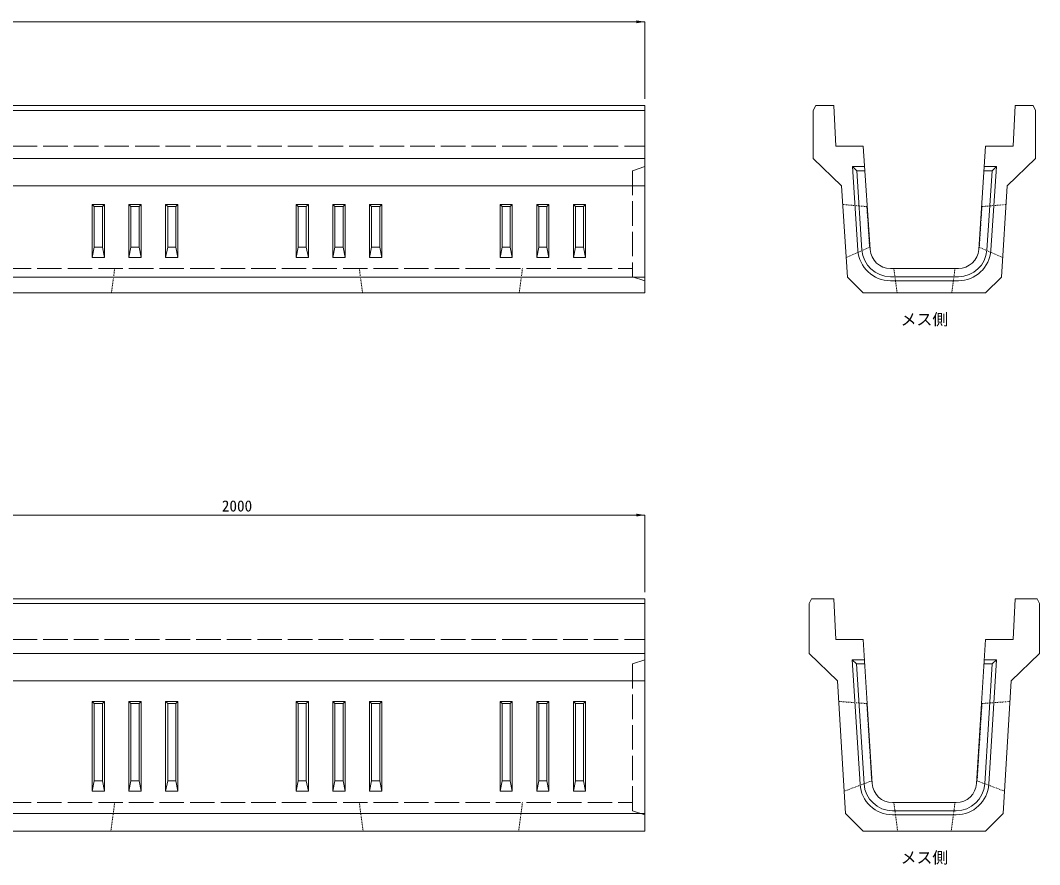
# Model space of a CAD drawing. Units: millimetres at full size, sheet at 1:10. Extents: x 31265 to 41746, y -4627 to -359.
# Drawn here: x 33263 to 35762, y -4546 to -2475 of the extents above; entities that cross this region are included whole.
import ezdxf
from ezdxf.enums import TextEntityAlignment as Align

# ---------------------------------------------------------------- set-up
doc = ezdxf.new("R2010")
doc.units = ezdxf.units.MM
doc.header["$LTSCALE"] = 10
doc.linetypes.add('DASHED', pattern=[7.5, 6, -1.5])
doc.linetypes.add('USER1', pattern=[0.405, 0.225, -0.18])
doc.layers.add('0_2', color=7, linetype='Continuous')
doc.layers.add('寸法線', color=7, linetype='Continuous', lineweight=9)
doc.layers.add('本体', color=2, linetype='Continuous', lineweight=9)
doc.styles.add('ＭＳ ゴシック', font='')
doc.styles.get('ＭＳ ゴシック').set_extended_font_data('MS Gothic')

# ---------------------------------------------------------------- blocks, each defined once
blk = doc.blocks.new('filled_arrow')
at = {"color": 0, "linetype": 'Continuous', "lineweight": -2}
blk.add_solid([(7.5, 1.25), (0, 0), (7.5, -1.25)], dxfattribs=at)

msp = doc.modelspace()

# ---------------------------------------------------------------- linework, layer by layer
at = {"layer": '寸法線'}
for p, q in [((32794.24, -2478.63), (34794.24, -2478.63)), ((34794.24, -2667.86), (34794.24, -2478.63)), ((32794.24, -3688.63), (34794.24, -3688.63)), ((34794.24, -3877.86), (34794.24, -3688.63))]:
    msp.add_line(p, q, dxfattribs=at)
at = {"layer": '本体', "lineweight": 13}
for p, q in [((32794.24, -2683.86), (34794.24, -2683.86)), ((34794.24, -2683.86), (34794.24, -3143.86)), ((35207.5, -2695.86), (35213.5, -2683.86)), ((35207.5, -2813.86), (35207.5, -2695.86)), ((35213.5, -2683.86), (35257.5, -2683.86)), ((35257.5, -2683.86), (35262.5, -2783.86)), ((35702.5, -2683.86), (35697.5, -2783.86)), ((35702.5, -2683.86), (35746.5, -2683.86)), ((35752.5, -2695.86), (35746.5, -2683.86)), ((35752.5, -2813.86), (35752.5, -2695.86)), ((35262.5, -2783.86), (35330, -2783.86)), ((35330, -2783.86), (35346.88, -3037.19)), ((35630, -2783.86), (35613.11, -3037.19)), ((35630, -2783.86), (35697.5, -2783.86)), ((35207.5, -2813.86), (35277, -2880.86)), ((35752.5, -2813.86), (35683, -2880.86)), ((35277, -2880.86), (35291.36, -3105.23)), ((35683, -2880.86), (35668.63, -3105.23)), ((35396.77, -3083.86), (35563.22, -3083.86)), ((35330, -3143.86), (35291.36, -3105.23)), ((35630, -3143.86), (35668.63, -3105.23)), ((32794.24, -3143.86), (34794.24, -3143.86)), ((35330, -3143.86), (35630, -3143.86)), ((32794.24, -3893.86), (34794.24, -3893.86)), ((34794.24, -3893.86), (34794.24, -4463.86)), ((35197.5, -3905.86), (35203.5, -3893.86)), ((35257.5, -3893.86), (35203.5, -3893.86)), ((35257.5, -3893.86), (35262.5, -3993.86)), ((35702.5, -3893.86), (35697.5, -3993.86)), ((35756.5, -3893.86), (35702.5, -3893.86)), ((35762.5, -3905.86), (35756.5, -3893.86)), ((35197.5, -3905.86), (35197.5, -4027.86)), ((35762.5, -3905.86), (35762.5, -4027.86)), ((35330, -3993.86), (35262.5, -3993.86)), ((35330, -3993.86), (35352.07, -4346.98)), ((35630, -3993.86), (35607.93, -4346.98)), ((35697.5, -3993.86), (35630, -3993.86)), ((35197.5, -4027.86), (35267, -4094.86)), ((35762.5, -4027.86), (35693, -4094.86)), ((35267, -4094.86), (35286.6, -4420.46)), ((35693, -4094.86), (35673.39, -4420.46)), ((35558.02, -4393.86), (35401.97, -4393.86)), ((35330, -4463.86), (35286.6, -4420.46)), ((35630, -4463.86), (35673.39, -4420.46)), ((32794.24, -4463.86), (34794.24, -4463.86)), ((35630, -4463.86), (35330, -4463.86))]:
    msp.add_line(p, q, dxfattribs=at)
at = {"layer": '本体'}
for p, q in [((32794.24, -2695.86), (34794.24, -2695.86)), ((32794.24, -2813.86), (34794.24, -2813.86)), ((32794.24, -2880.86), (34794.24, -2880.86)), ((33439.24, -2926.84), (33469.24, -2926.84)), ((33439.24, -3056.85), (33439.24, -2926.84)), ((33444.24, -2931.86), (33464.24, -2931.86)), ((33469.24, -2926.84), (33469.24, -3056.85)), ((33529.24, -2926.84), (33559.24, -2926.84)), ((33529.24, -3056.85), (33529.24, -2926.84)), ((33534.24, -2931.86), (33554.24, -2931.86)), ((33559.24, -2926.84), (33559.24, -3056.85)), ((33619.24, -2926.84), (33649.24, -2926.84)), ((33619.24, -3056.85), (33619.24, -2926.84)), ((33624.24, -2931.86), (33644.24, -2931.86)), ((33649.24, -2926.84), (33649.24, -3056.85)), ((33939.24, -2926.84), (33969.24, -2926.84)), ((33939.24, -3056.85), (33939.24, -2926.84)), ((33944.24, -2931.86), (33964.24, -2931.86)), ((33969.24, -2926.84), (33969.24, -3056.85)), ((34029.24, -2926.84), (34059.24, -2926.84)), ((34029.24, -3056.85), (34029.24, -2926.84)), ((34034.24, -2931.86), (34054.24, -2931.86)), ((34059.24, -2926.84), (34059.24, -3056.85)), ((34119.24, -2926.84), (34149.24, -2926.84)), ((34119.24, -3056.85), (34119.24, -2926.84)), ((34124.24, -2931.86), (34144.24, -2931.86)), ((34149.24, -2926.84), (34149.24, -3056.85)), ((34439.24, -2926.84), (34469.24, -2926.84)), ((34439.24, -3056.85), (34439.24, -2926.84)), ((34444.24, -2931.86), (34464.24, -2931.86)), ((34469.24, -2926.84), (34469.24, -3056.85)), ((34529.24, -2926.84), (34559.24, -2926.84)), ((34529.24, -3056.85), (34529.24, -2926.84)), ((34534.24, -2931.86), (34554.24, -2931.86)), ((34559.24, -2926.84), (34559.24, -3056.85)), ((34619.24, -2926.84), (34649.24, -2926.84)), ((34619.24, -3056.85), (34619.24, -2926.84)), ((34624.24, -2931.86), (34644.24, -2931.86)), ((34649.24, -2926.84), (34649.24, -3056.85)), ((33439.24, -3056.85), (33444.24, -3031.85)), ((33464.24, -3031.85), (33444.24, -3031.85)), ((33464.24, -3031.85), (33469.24, -3056.85)), ((33529.24, -3056.85), (33534.24, -3031.85)), ((33554.24, -3031.85), (33534.24, -3031.85)), ((33554.24, -3031.85), (33559.24, -3056.85)), ((33619.24, -3056.85), (33624.24, -3031.85)), ((33644.24, -3031.85), (33624.24, -3031.85)), ((33644.24, -3031.85), (33649.24, -3056.85)), ((33939.24, -3056.85), (33944.24, -3031.85)), ((33964.24, -3031.85), (33944.24, -3031.85)), ((33964.24, -3031.85), (33969.24, -3056.85)), ((34029.24, -3056.85), (34034.24, -3031.85)), ((34054.24, -3031.85), (34034.24, -3031.85)), ((34054.24, -3031.85), (34059.24, -3056.85)), ((34119.24, -3056.85), (34124.24, -3031.85)), ((34144.24, -3031.85), (34124.24, -3031.85)), ((34144.24, -3031.85), (34149.24, -3056.85)), ((34439.24, -3056.85), (34444.24, -3031.85)), ((34464.24, -3031.85), (34444.24, -3031.85)), ((34464.24, -3031.85), (34469.24, -3056.85)), ((34529.24, -3056.85), (34534.24, -3031.85)), ((34554.24, -3031.85), (34534.24, -3031.85)), ((34554.24, -3031.85), (34559.24, -3056.85)), ((34619.24, -3056.85), (34624.24, -3031.85)), ((34644.24, -3031.85), (34624.24, -3031.85)), ((34644.24, -3031.85), (34649.24, -3056.85)), ((33469.24, -3056.85), (33439.24, -3056.85)), ((33559.24, -3056.85), (33529.24, -3056.85)), ((33649.24, -3056.85), (33619.24, -3056.85)), ((33969.24, -3056.85), (33939.24, -3056.85)), ((34059.24, -3056.85), (34029.24, -3056.85)), ((34149.24, -3056.85), (34119.24, -3056.85)), ((34469.24, -3056.85), (34439.24, -3056.85)), ((34559.24, -3056.85), (34529.24, -3056.85)), ((34649.24, -3056.85), (34619.24, -3056.85)), ((32794.24, -3105.23), (34794.24, -3105.23)), ((32794.24, -3905.86), (34794.24, -3905.86)), ((32794.24, -4027.86), (34794.24, -4027.86)), ((32794.24, -4094.86), (34794.24, -4094.86)), ((33439.24, -4145.88), (33469.24, -4145.88)), ((33439.24, -4365.86), (33439.24, -4145.88)), ((33469.24, -4145.88), (33469.24, -4365.86)), ((33529.24, -4145.88), (33559.24, -4145.88)), ((33529.24, -4365.86), (33529.24, -4145.88)), ((33559.24, -4145.88), (33559.24, -4365.86)), ((33619.24, -4145.88), (33649.24, -4145.88)), ((33619.24, -4365.86), (33619.24, -4145.88)), ((33649.24, -4145.88), (33649.24, -4365.86)), ((33939.24, -4145.88), (33969.24, -4145.88)), ((33939.24, -4365.86), (33939.24, -4145.88)), ((33969.24, -4145.88), (33969.24, -4365.86)), ((34029.24, -4145.88), (34059.24, -4145.88)), ((34029.24, -4365.86), (34029.24, -4145.88)), ((34059.24, -4145.88), (34059.24, -4365.86)), ((34119.24, -4145.88), (34149.24, -4145.88)), ((34119.24, -4365.86), (34119.24, -4145.88)), ((34149.24, -4145.88), (34149.24, -4365.86)), ((34439.24, -4145.88), (34469.24, -4145.88)), ((34439.24, -4365.86), (34439.24, -4145.88)), ((34469.24, -4145.88), (34469.24, -4365.86)), ((34529.24, -4145.88), (34559.24, -4145.88)), ((34529.24, -4365.86), (34529.24, -4145.88)), ((34559.24, -4145.88), (34559.24, -4365.86)), ((34619.24, -4145.88), (34649.24, -4145.88)), ((34619.24, -4365.86), (34619.24, -4145.88)), ((34649.24, -4145.88), (34649.24, -4365.86)), ((33444.24, -4150.88), (33464.24, -4150.88)), ((33534.24, -4150.88), (33554.24, -4150.88)), ((33624.24, -4150.88), (33644.24, -4150.88)), ((33944.24, -4150.88), (33964.24, -4150.88)), ((34034.24, -4150.88), (34054.24, -4150.88)), ((34124.24, -4150.88), (34144.24, -4150.88)), ((34444.24, -4150.88), (34464.24, -4150.88)), ((34534.24, -4150.88), (34554.24, -4150.88)), ((34624.24, -4150.88), (34644.24, -4150.88)), ((33439.24, -4365.86), (33444.24, -4340.86)), ((33464.24, -4340.86), (33444.24, -4340.86)), ((33464.24, -4340.86), (33469.24, -4365.86)), ((33529.24, -4365.86), (33534.24, -4340.86)), ((33554.24, -4340.86), (33534.24, -4340.86)), ((33554.24, -4340.86), (33559.24, -4365.86)), ((33619.24, -4365.86), (33624.24, -4340.86)), ((33644.24, -4340.86), (33624.24, -4340.86)), ((33644.24, -4340.86), (33649.24, -4365.86)), ((33939.24, -4365.86), (33944.24, -4340.86)), ((33964.24, -4340.86), (33944.24, -4340.86)), ((33964.24, -4340.86), (33969.24, -4365.86)), ((34029.24, -4365.86), (34034.24, -4340.86)), ((34054.24, -4340.86), (34034.24, -4340.86)), ((34054.24, -4340.86), (34059.24, -4365.86)), ((34119.24, -4365.86), (34124.24, -4340.86)), ((34144.24, -4340.86), (34124.24, -4340.86)), ((34144.24, -4340.86), (34149.24, -4365.86)), ((34439.24, -4365.86), (34444.24, -4340.86)), ((34464.24, -4340.86), (34444.24, -4340.86)), ((34464.24, -4340.86), (34469.24, -4365.86)), ((34529.24, -4365.86), (34534.24, -4340.86)), ((34554.24, -4340.86), (34534.24, -4340.86)), ((34554.24, -4340.86), (34559.24, -4365.86)), ((34619.24, -4365.86), (34624.24, -4340.86)), ((34644.24, -4340.86), (34624.24, -4340.86)), ((34644.24, -4340.86), (34649.24, -4365.86)), ((33469.24, -4365.86), (33439.24, -4365.86)), ((33559.24, -4365.86), (33529.24, -4365.86)), ((33649.24, -4365.86), (33619.24, -4365.86)), ((33969.24, -4365.86), (33939.24, -4365.86)), ((34059.24, -4365.86), (34029.24, -4365.86)), ((34149.24, -4365.86), (34119.24, -4365.86)), ((34469.24, -4365.86), (34439.24, -4365.86)), ((34559.24, -4365.86), (34529.24, -4365.86)), ((34649.24, -4365.86), (34619.24, -4365.86)), ((32794.24, -4420.46), (34794.24, -4420.46))]:
    msp.add_line(p, q, dxfattribs=at)
at = {"layer": '本体', "linetype": 'DASHED'}
for p, q in [((32794.24, -2783.86), (34794.24, -2783.86)), ((34794.24, -2833.86), (34764.24, -2843.86)), ((34764.24, -2843.86), (34764.24, -3103.86)), ((32779.24, -3083.86), (34764.24, -3083.86)), ((34764.24, -3103.86), (34794.24, -3113.86)), ((32794.24, -3993.86), (34794.24, -3993.86)), ((34794.24, -4043.86), (34764.24, -4053.86)), ((34764.24, -4053.86), (34764.24, -4413.86)), ((32779.24, -4393.86), (34764.24, -4393.86)), ((34764.24, -4413.86), (34794.24, -4423.86))]:
    msp.add_line(p, q, dxfattribs=at)
at = {"layer": '本体', "color": 4, "lineweight": 5}
for p, q in [((35303.26, -2833.86), (35333.33, -2833.86)), ((35303.26, -2833.86), (35316.95, -3039.18)), ((35313.95, -2843.86), (35303.26, -2833.86)), ((35313.95, -2843.86), (35334, -2843.86)), ((35313.95, -2843.86), (35326.93, -3038.52)), ((35626, -2843.86), (35646.04, -2843.86)), ((35626.66, -2833.86), (35656.73, -2833.86)), ((35646.04, -2843.86), (35633.06, -3038.52)), ((35656.73, -2833.86), (35643.04, -3039.18)), ((35646.04, -2843.86), (35656.73, -2833.86)), ((35396.77, -3103.86), (35563.22, -3103.86)), ((35396.77, -3113.86), (35563.22, -3113.86)), ((35303.06, -4043.86), (35322.12, -4348.85)), ((35333.12, -4043.86), (35303.06, -4043.86)), ((35313.71, -4053.86), (35303.06, -4043.86)), ((35626.87, -4043.86), (35656.93, -4043.86)), ((35656.93, -4043.86), (35637.87, -4348.85)), ((35646.28, -4053.86), (35656.93, -4043.86)), ((35313.71, -4053.86), (35332.1, -4348.23)), ((35333.75, -4053.86), (35313.71, -4053.86)), ((35626.25, -4053.86), (35646.28, -4053.86)), ((35646.28, -4053.86), (35627.89, -4348.23)), ((35558.02, -4413.86), (35401.97, -4413.86)), ((35558.02, -4423.86), (35401.97, -4423.86))]:
    msp.add_line(p, q, dxfattribs=at)
at = {"layer": '本体', "linetype": 'USER1'}
for p, q in [((33494.24, -3083.86), (33486.24, -3143.86)), ((34094.24, -3083.86), (34102.24, -3143.86)), ((34494.24, -3083.86), (34486.24, -3143.86)), ((35405, -3083.86), (35413, -3143.86)), ((35555, -3083.86), (35547, -3143.86)), ((33494.24, -4393.86), (33484.91, -4463.86)), ((34094.24, -4393.86), (34103.57, -4463.86)), ((34494.24, -4393.86), (34484.91, -4463.86)), ((35405, -4393.86), (35414.33, -4463.86)), ((35555, -4393.86), (35545.66, -4463.86))]:
    msp.add_line(p, q, dxfattribs=at)
at = {"layer": '本体'}
for points in [[(33439.24, -2926.84), (33444.24, -2931.86), (33444.24, -3031.85)], [(33464.24, -3031.85), (33464.24, -2931.86), (33469.24, -2926.84)], [(33529.24, -2926.84), (33534.24, -2931.86), (33534.24, -3031.85)], [(33554.24, -3031.85), (33554.24, -2931.86), (33559.24, -2926.84)], [(33619.24, -2926.84), (33624.24, -2931.86), (33624.24, -3031.85)], [(33644.24, -3031.85), (33644.24, -2931.86), (33649.24, -2926.84)], [(33939.24, -2926.84), (33944.24, -2931.86), (33944.24, -3031.85)], [(33964.24, -3031.85), (33964.24, -2931.86), (33969.24, -2926.84)], [(34029.24, -2926.84), (34034.24, -2931.86), (34034.24, -3031.85)], [(34054.24, -3031.85), (34054.24, -2931.86), (34059.24, -2926.84)], [(34119.24, -2926.84), (34124.24, -2931.86), (34124.24, -3031.85)], [(34144.24, -3031.85), (34144.24, -2931.86), (34149.24, -2926.84)], [(34439.24, -2926.84), (34444.24, -2931.86), (34444.24, -3031.85)], [(34464.24, -3031.85), (34464.24, -2931.86), (34469.24, -2926.84)], [(34529.24, -2926.84), (34534.24, -2931.86), (34534.24, -3031.85)], [(34554.24, -3031.85), (34554.24, -2931.86), (34559.24, -2926.84)], [(34619.24, -2926.84), (34624.24, -2931.86), (34624.24, -3031.85)], [(34644.24, -3031.85), (34644.24, -2931.86), (34649.24, -2926.84)], [(33439.24, -4145.88), (33444.24, -4150.88), (33444.24, -4340.86)], [(33464.24, -4340.86), (33464.24, -4150.88), (33469.24, -4145.88)], [(33529.24, -4145.88), (33534.24, -4150.88), (33534.24, -4340.86)], [(33554.24, -4340.86), (33554.24, -4150.88), (33559.24, -4145.88)], [(33619.24, -4145.88), (33624.24, -4150.88), (33624.24, -4340.86)], [(33644.24, -4340.86), (33644.24, -4150.88), (33649.24, -4145.88)], [(33939.24, -4145.88), (33944.24, -4150.88), (33944.24, -4340.86)], [(33964.24, -4340.86), (33964.24, -4150.88), (33969.24, -4145.88)], [(34029.24, -4145.88), (34034.24, -4150.88), (34034.24, -4340.86)], [(34054.24, -4340.86), (34054.24, -4150.88), (34059.24, -4145.88)], [(34119.24, -4145.88), (34124.24, -4150.88), (34124.24, -4340.86)], [(34144.24, -4340.86), (34144.24, -4150.88), (34149.24, -4145.88)], [(34439.24, -4145.88), (34444.24, -4150.88), (34444.24, -4340.86)], [(34464.24, -4340.86), (34464.24, -4150.88), (34469.24, -4145.88)], [(34529.24, -4145.88), (34534.24, -4150.88), (34534.24, -4340.86)], [(34554.24, -4340.86), (34554.24, -4150.88), (34559.24, -4145.88)], [(34619.24, -4145.88), (34624.24, -4150.88), (34624.24, -4340.86)], [(34644.24, -4340.86), (34644.24, -4150.88), (34649.24, -4145.88)]]:
    msp.add_lwpolyline(points, dxfattribs=at)
at = {"layer": '本体', "linetype": 'USER1'}
for points in [[(35288.27, -3056.85), (35345.53, -3031.85), (35338.86, -2931.86), (35279.94, -2926.84)], [(35671.73, -3056.85), (35614.47, -3031.85), (35621.13, -2931.86), (35680.05, -2926.84)], [(35283.31, -4365.86), (35350.68, -4340.86), (35338.78, -4150.88), (35270.07, -4145.88)], [(35676.68, -4365.86), (35609.31, -4340.86), (35621.21, -4150.88), (35689.92, -4145.88)]]:
    msp.add_lwpolyline(points, dxfattribs=at)
at = {"layer": '本体', "color": 4, "lineweight": 5}
for centre, radius, start, end in [((35396.77, -3033.86), 80, 183.81407, 270), ((35396.77, -3033.86), 70, 183.81407, 270), ((35563.22, -3033.86), 70, 270, 356.18593), ((35563.22, -3033.86), 80, 270, 356.18593), ((35401.97, -4343.86), 80, 183.57633, 270), ((35401.97, -4343.86), 70, 183.57633, 270), ((35558.02, -4343.86), 70, 270, 356.42367), ((35558.02, -4343.86), 80, 270, 356.42367)]:
    msp.add_arc(centre, radius, start, end, dxfattribs=at)
at = {"layer": '本体', "lineweight": 13}
for centre, start, end in [((35396.77, -3033.86), 183.81407, 270), ((35563.22, -3033.86), 270, 356.18593), ((35401.97, -4343.86), 183.57633, 270), ((35558.02, -4343.86), 270, 356.42367)]:
    msp.add_arc(centre, 50, start, end, dxfattribs=at)

# ---------------------------------------------------------------- block references
at = {"layer": '寸法線', "xscale": 2.77, "yscale": 2.77, "rotation": 180}
for p in [(34794.24, -2478.63), (34794.24, -3688.63)]:
    msp.add_blockref('filled_arrow', p, dxfattribs=at)

# ---------------------------------------------------------------- texts
at = {"layer": '0_2', "style": 'ＭＳ ゴシック'}
for p in [(35480, -3208.65), (35480, -4528.65)]:
    msp.add_text('メス側', height=28.48, dxfattribs=at).set_placement(p, align=Align.MIDDLE_CENTER)
at = {"layer": '寸法線', "style": 'ＭＳ ゴシック'}
msp.add_text('2000', height=27.34, dxfattribs=at).set_placement((33794.24, -3666.23), align=Align.MIDDLE_CENTER)

doc.saveas('drawing.dxf')
